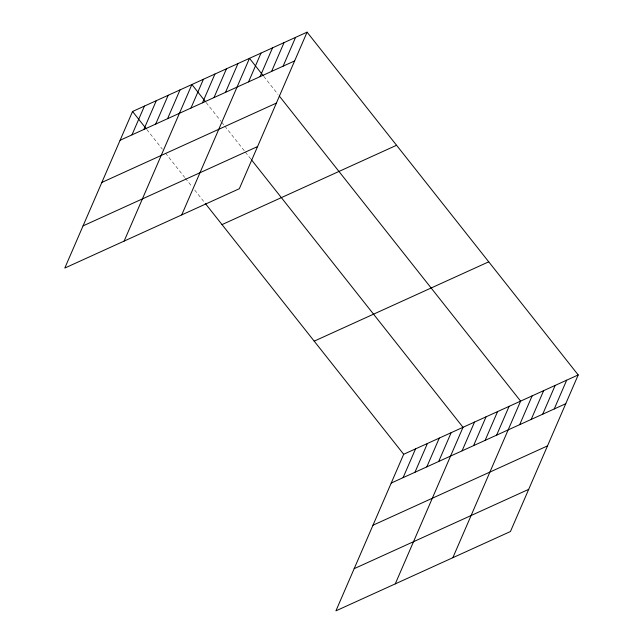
<?xml version="1.0" encoding="UTF-8"?>
<svg xmlns="http://www.w3.org/2000/svg" width="643" height="643" viewBox="0 0 643 643"><rect width="100%" height="100%" fill="white"/><g stroke="black" fill="none" stroke-linecap="round" stroke-linejoin="round"><path stroke-width="0.48" stroke-dasharray="3.21 2.41" d="M263.783 76.396L278.073 94.465M206.186 102.575L221.096 121.431M221.714 122.21L224.206 125.353M224.825 126.141L244.71 151.282M245.329 152.061L250.923 159.134M146.845 129.548L162.382 149.184M165.484 153.114L184.742 177.468M185.369 178.248L192.201 186.888M194.684 190.031L204.627 202.601"/><path stroke-width="0.96" d="M307.081 32.15L132.554 111.48L64.798 268.059L239.325 188.729L307.081 32.15L578.202 374.941L510.446 531.52L335.919 610.85L403.675 454.271L578.202 374.941M131.968 134.869L144.426 106.079M143.831 129.476L156.289 100.686M155.702 124.075L168.161 95.293M167.574 118.682L180.024 89.899M124.139 241.085L191.895 84.506L205.567 101.787M190.955 108.056L203.413 79.274M202.473 102.816L214.931 74.033M213.998 97.583L226.449 68.801M225.516 92.351L237.966 63.561M181.728 214.907L249.492 58.328L263.156 75.609M248.552 81.878L261.01 53.096M260.069 76.638L272.528 47.855M271.587 71.405L284.045 42.623M283.105 66.173L295.563 37.382M403.089 477.661L415.547 448.87M414.952 472.267L427.41 443.477M426.823 466.866L439.282 438.084M438.695 461.473L451.145 432.691M395.26 583.876L463.016 427.298L251.542 159.922M462.076 450.847L474.534 422.065M473.594 445.607L486.052 416.825M485.119 440.375L497.569 411.592M496.637 435.142L509.087 406.352M452.849 557.698L520.613 401.119L279.311 96.032M519.673 424.669L532.131 395.887M531.19 419.429L543.648 390.647M542.708 414.196L555.166 385.414M554.226 408.964L566.684 380.174M120.096 140.262L294.631 60.932M101.851 182.435L276.377 103.105M83.043 225.886L257.578 146.556M222.028 224.6L396.554 145.27M314.202 341.144L488.736 261.822M391.217 483.054L565.752 403.724M372.972 525.227L547.498 445.896M354.164 568.677L528.699 489.347M132.554 111.48L146.226 128.761M205.246 203.389L403.675 454.271"/></g></svg>
